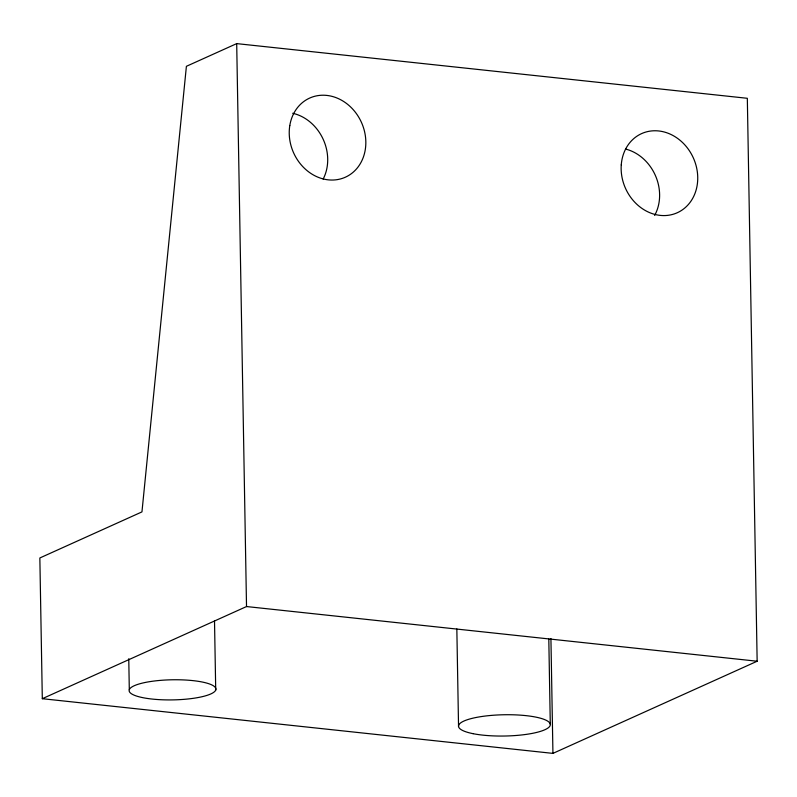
<?xml version="1.0" encoding="UTF-8"?>
<svg xmlns="http://www.w3.org/2000/svg" width="797" height="797" viewBox="0 0 797 797"><rect width="100%" height="100%" fill="white"/><g stroke="black" fill="none" stroke-linecap="round" stroke-linejoin="round"><path stroke-width="1.2" d="M236.699 43.616L186.398 66.31L141.956 511.893L39.85 557.97L42.311 698.7L552.939 753.384L757.15 661.231L747.327 98.3L236.699 43.616L246.522 606.547L42.311 698.7M246.522 606.547L757.15 661.231M550.926 638.576L552.939 753.384M548.804 639.084L550.289 724.264M456.84 628.972L458.544 726.495M214.513 620.943L215.718 690.072A43.407 10.062 -1 0 1 147.345 698.451A43.407 10.062 -1 0 1 154.459 680.987A43.407 10.062 -1 0 1 215.718 690.072M128.765 658.74L129.303 689.604M625.496 149.029A43.407 37.18 65.7 0 1 654.616 215.469M292.698 113.274A43.407 37.18 65.7 0 1 323.154 179.086M621.261 164.889A43.407 37.18 65.7 0 0 675.866 213.337A43.407 37.18 65.7 0 0 681.196 141.288A43.407 37.18 65.7 0 0 621.261 164.889M289.799 125.537A43.407 37.18 65.7 0 0 340.688 178.887A43.407 37.18 65.7 0 0 352.105 108.462A43.407 37.18 65.7 0 0 289.799 125.537M473.079 733.678A45.907 10.64 -1 0 0 549.123 727.053A45.907 10.64 -1 0 0 491.052 715.427A45.907 10.64 -1 0 0 473.079 733.678"/></g></svg>
